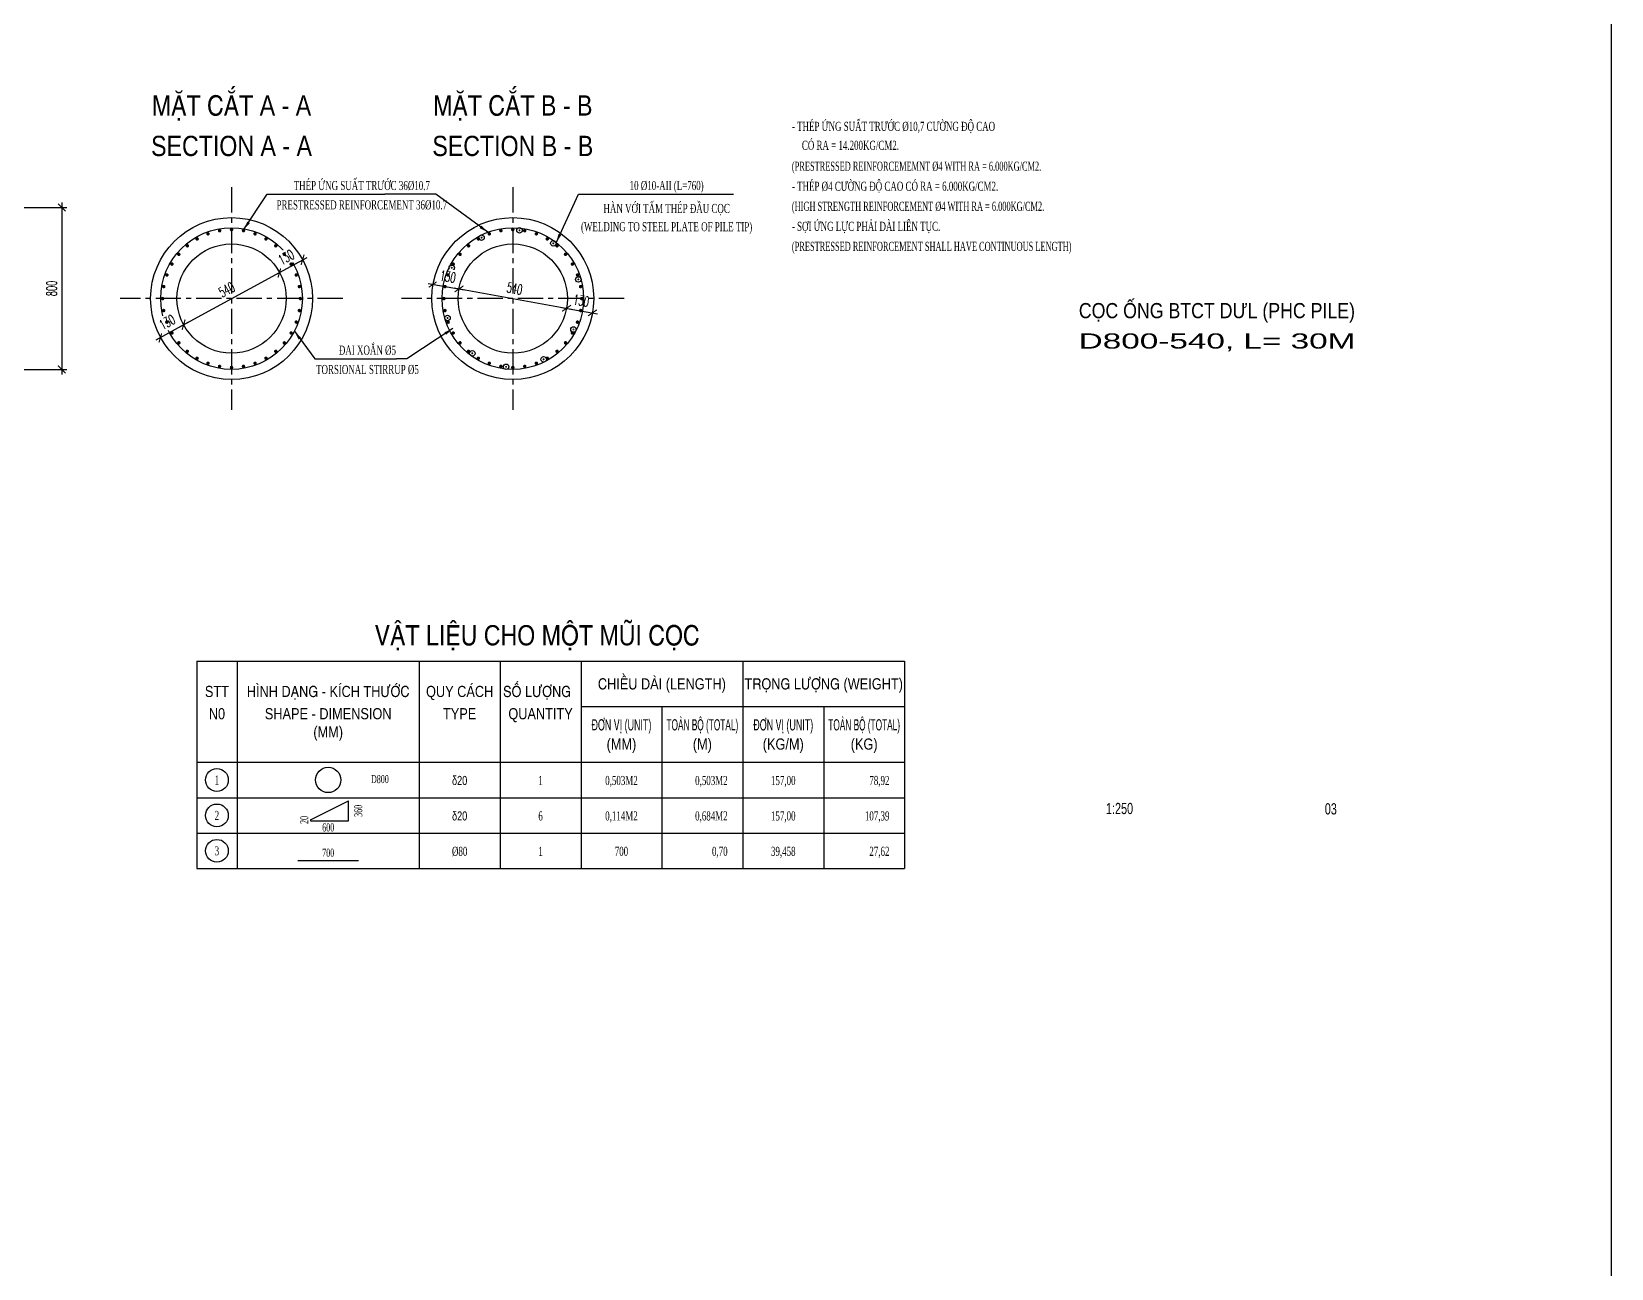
# Model space of a CAD drawing. Extents: x -687 to 808890, y -259 to 107959.
# Drawn here: x 771179 to 778990, y 79864 to 85975 of the extents above; entities that cross this region are included whole.
import ezdxf
from ezdxf.enums import TextEntityAlignment as Align

# ---------------------------------------------------------------- set-up
doc = ezdxf.new("R2010")
doc.units = 0
doc.header["$MEASUREMENT"] = 0
doc.header["$PDMODE"] = 3
doc.linetypes.add('CENTER', pattern=[2, 1.25, -0.25, 0.25, -0.25])
doc.layers.get('0').update_dxf_attribs({"color": 3, "linetype": 'CONTINUOUS'})
doc.layers.get('DEFPOINTS').update_dxf_attribs({"linetype": 'CONTINUOUS'})
for name, color, linetype in [('Hatch', 5, 'CONTINUOUS'), ('Kich thuoc', 4, 'CONTINUOUS'), ('Net vang', 2, 'CONTINUOUS'), ('Text', 3, 'CONTINUOUS'), ('Thep chu', 1, 'CONTINUOUS'), ('Thep dai', 6, 'CONTINUOUS'), ('Tim', 8, 'CENTER')]:
    doc.layers.add(name, color=color, linetype=linetype)
doc.styles.add('CMB-2', font='VHAVANB.TTF', dxfattribs={"width": 1.5, "height": 2})
doc.styles.add('Kichthuoc', font='romans.shx', dxfattribs={"width": 0.6})
doc.styles.get("Standard").update_dxf_attribs({"font": 'vntimeh.shx', "width": 0.65})
doc.styles.add('SYMBOL', font='greeks.shx', dxfattribs={"width": 0.8})
doc.styles.add('Ten', font='VHARIALN.TTF')
doc.dimstyles.new('Dim 250', dxfattribs={"dimscale": 250, "dimtxt": 0.2, "dimasz": 0.15, "dimexe": 0.1, "dimexo": 0.1, "dimgap": 0.1, "dimtad": 1, "dimdec": 0, "dimlfac": -1, "dimzin": 0, "dimdsep": 46, "dimtxsty": 'Kichthuoc', "dimblk": 'ARCHTICK', "dimcen": 0.1, "dimdle": 0.1, "dimclrd": 4, "dimclre": 4, "dimclrt": 3, "dimadec": 0, "dimazin": 0, "dimtfac": 1, "dimtdec": 0, "dimtix": 1, "dimtmove": 2, "dimatfit": 3, "dimfxl": 1, "dimtfill": 1, "dimtolj": 1, "dimtzin": 0, "dimarcsym": 0})
doc.dimstyles.new('Le 250', dxfattribs={"dimscale": 250, "dimtxt": 0.22, "dimasz": 0.18, "dimexe": 0.1, "dimexo": 0.2, "dimgap": 0.1, "dimtad": 1, "dimdec": 0, "dimzin": 0, "dimdsep": 46, "dimtxsty": 'Kichthuoc', "dimblk": 'ARCHTICK', "dimcen": 0, "dimdle": 0.1, "dimclrd": 2, "dimclre": 2, "dimclrt": 256, "dimadec": 0, "dimazin": 0, "dimtfac": 1, "dimtdec": 0, "dimtix": 1, "dimtmove": 2, "dimatfit": 3, "dimfxl": 1, "dimtolj": 1, "dimtzin": 0, "dimarcsym": 0})

# ---------------------------------------------------------------- blocks, each defined once
blk = doc.blocks.new('_ArchTick')
at = {"color": 0, "linetype": 'ByBlock', "const_width": 0.15}
blk.add_lwpolyline([(-0.5, -0.5), (0.5, 0.5)], dxfattribs=at)
blk = doc.blocks.new('*D138')
at = {"layer": 'DEFPOINTS', "color": 0}
for p in [(771116, 85105.6), (771116, 84305.6), (771328.2, 84305.6)]:
    blk.add_point(p, dxfattribs=at)
at = {"layer": 'Kich thuoc', "color": 4, "lineweight": -2}
for p, q in [((771141, 85105.6), (771353.2, 85105.6)), ((771328.2, 85130.6), (771328.2, 84280.6)), ((771141, 84305.6), (771353.2, 84305.6))]:
    blk.add_line(p, q, dxfattribs=at)
at = {"layer": 'Kich thuoc', "color": 4, "lineweight": -2, "xscale": 37.5, "yscale": 37.5, "zscale": 37.5}
for p, rotation in [((771328.2, 85105.6), 90), ((771328.2, 84305.6), 270)]:
    blk.add_blockref('_ArchTick', p, dxfattribs=dict(at, rotation=rotation))
at = {"layer": 'Kich thuoc', "color": 3, "insert": (771278.2, 84705.6), "char_height": 50, "attachment_point": 5, "rotation": 90, "style": 'Kichthuoc', "bg_fill": 3, "box_fill_scale": 1.25, "bg_fill_color": 256, "bg_fill_true_color": 13158600, "bg_fill_transparency": 11732736}
blk.add_mtext('\\A1;800', dxfattribs=at)
blk = doc.blocks.new('*D128')
at = {"layer": 'Kich thuoc', "color": 4, "lineweight": -2}
blk.add_line((773799.2, 84612.2), (773976.4, 84580.4), dxfattribs=at)
at = {"layer": 'Kich thuoc', "color": 4, "lineweight": -2, "xscale": 37.5, "yscale": 37.5, "zscale": 37.5}
for p, rotation in [((773823.9, 84607.8), 169.8069667111609), ((773951.8, 84584.8), 349.8069667111608)]:
    blk.add_blockref('_ArchTick', p, dxfattribs=dict(at, rotation=rotation))
at = {"layer": 'Kich thuoc', "color": 3, "insert": (773896.7, 84645.5), "char_height": 50, "attachment_point": 5, "rotation": 349.80697, "style": 'Kichthuoc', "bg_fill": 3, "box_fill_scale": 1.25, "bg_fill_color": 256, "bg_fill_true_color": 13158600, "bg_fill_transparency": 775084}
blk.add_mtext('\\A1;130', dxfattribs=at)
at = {"layer": 'DEFPOINTS', "color": 0}
for p in [(773823.9, 84607.8), (773951.8, 84584.8), (773951.8, 84584.8)]:
    blk.add_point(p, dxfattribs=at)
blk = doc.blocks.new('*D129')
at = {"layer": 'DEFPOINTS', "color": 0}
for p in [(773292.4, 84703.4), (773823.9, 84607.8), (773823.9, 84607.8)]:
    blk.add_point(p, dxfattribs=at)
at = {"layer": 'Kich thuoc', "color": 4, "lineweight": -2}
blk.add_line((773267.8, 84707.8), (773848.5, 84603.4), dxfattribs=at)
at = {"layer": 'Kich thuoc', "color": 4, "lineweight": -2, "xscale": 37.5, "yscale": 37.5, "zscale": 37.5}
for p, rotation in [((773292.4, 84703.4), 169.8069667109831), ((773823.9, 84607.8), 349.8069667109831)]:
    blk.add_blockref('_ArchTick', p, dxfattribs=dict(at, rotation=rotation))
at = {"layer": 'Kich thuoc', "color": 3, "insert": (773567, 84704.8), "char_height": 50, "attachment_point": 5, "rotation": 349.80697, "style": 'Kichthuoc', "bg_fill": 3, "box_fill_scale": 1.25, "bg_fill_color": 256, "bg_fill_true_color": 13158600, "bg_fill_transparency": 816284}
blk.add_mtext('\\A1;540', dxfattribs=at)
blk = doc.blocks.new('*D130')
at = {"layer": 'Kich thuoc', "color": 4, "lineweight": -2}
blk.add_line((773139.8, 84730.8), (773317, 84698.9), dxfattribs=at)
at = {"layer": 'Kich thuoc', "color": 4, "lineweight": -2, "xscale": 37.5, "yscale": 37.5, "zscale": 37.5}
for p, rotation in [((773164.4, 84726.4), 169.8069667108236), ((773292.4, 84703.4), 349.8069667108236)]:
    blk.add_blockref('_ArchTick', p, dxfattribs=dict(at, rotation=rotation))
at = {"layer": 'Kich thuoc', "color": 3, "insert": (773237.2, 84764.1), "char_height": 50, "attachment_point": 5, "rotation": 349.80697, "style": 'Kichthuoc', "bg_fill": 3, "box_fill_scale": 1.25, "bg_fill_color": 256, "bg_fill_true_color": 13158600, "bg_fill_transparency": 816812}
blk.add_mtext('\\A1;130', dxfattribs=at)
at = {"layer": 'DEFPOINTS', "color": 0}
for p in [(773164.4, 84726.4), (773292.4, 84703.4), (773292.4, 84703.4)]:
    blk.add_point(p, dxfattribs=at)
blk = doc.blocks.new('*D105')
at = {"layer": 'Kich thuoc', "color": 4, "lineweight": -2}
blk.add_line((771794.3, 84452.2), (771952.4, 84538.4), dxfattribs=at)
at = {"layer": 'Kich thuoc', "color": 4, "lineweight": -2, "xscale": 37.5, "yscale": 37.5, "zscale": 37.5}
for p, rotation in [((771930.4, 84526.4), 28.58698925842273), ((771816.3, 84464.2), 208.5869892584228)]:
    blk.add_blockref('_ArchTick', p, dxfattribs=dict(at, rotation=rotation))
at = {"layer": 'Kich thuoc', "color": 3, "insert": (771849.4, 84539.2), "char_height": 50, "attachment_point": 5, "rotation": 28.58699, "style": 'Kichthuoc', "bg_fill": 3, "box_fill_scale": 1.25, "bg_fill_color": 256, "bg_fill_true_color": 13158600, "bg_fill_transparency": 16407760}
blk.add_mtext('\\A1;130', dxfattribs=at)
at = {"layer": 'DEFPOINTS', "color": 0}
for p in [(771930.4, 84526.4), (771930.4, 84526.4), (771816.3, 84464.2)]:
    blk.add_point(p, dxfattribs=at)
blk = doc.blocks.new('*D106')
at = {"layer": 'DEFPOINTS', "color": 0}
for p in [(772404.6, 84784.8), (772404.6, 84784.8), (771930.4, 84526.4)]:
    blk.add_point(p, dxfattribs=at)
at = {"layer": 'Kich thuoc', "color": 4, "lineweight": -2}
blk.add_line((771908.5, 84514.4), (772426.5, 84796.7), dxfattribs=at)
at = {"layer": 'Kich thuoc', "color": 4, "lineweight": -2, "xscale": 37.5, "yscale": 37.5, "zscale": 37.5}
for p, rotation in [((772404.6, 84784.8), 28.58698925857876), ((771930.4, 84526.4), 208.5869892585788)]:
    blk.add_blockref('_ArchTick', p, dxfattribs=dict(at, rotation=rotation))
at = {"layer": 'Kich thuoc', "color": 3, "insert": (772143.6, 84699.5), "char_height": 50, "attachment_point": 5, "rotation": 28.58699, "style": 'Kichthuoc', "bg_fill": 3, "box_fill_scale": 1.25, "bg_fill_color": 256, "bg_fill_true_color": 13158600, "bg_fill_transparency": 16588940}
blk.add_mtext('\\A1;540', dxfattribs=at)
blk = doc.blocks.new('*D107')
at = {"layer": 'Kich thuoc', "color": 4, "lineweight": -2}
blk.add_line((772382.6, 84772.8), (772540.7, 84858.9), dxfattribs=at)
at = {"layer": 'Kich thuoc', "color": 4, "lineweight": -2, "xscale": 37.5, "yscale": 37.5, "zscale": 37.5}
for p, rotation in [((772518.7, 84847), 28.58698925876108), ((772404.6, 84784.8), 208.5869892587611)]:
    blk.add_blockref('_ArchTick', p, dxfattribs=dict(at, rotation=rotation))
at = {"layer": 'Kich thuoc', "color": 3, "insert": (772437.7, 84859.8), "char_height": 50, "attachment_point": 5, "rotation": 28.58699, "style": 'Kichthuoc', "bg_fill": 3, "box_fill_scale": 1.25, "bg_fill_color": 256, "bg_fill_true_color": 13158600, "bg_fill_transparency": 16406728}
blk.add_mtext('\\A1;130', dxfattribs=at)
at = {"layer": 'DEFPOINTS', "color": 0}
for p in [(772518.7, 84847), (772518.7, 84847), (772404.6, 84784.8)]:
    blk.add_point(p, dxfattribs=at)

msp = doc.modelspace()

# ---------------------------------------------------------------- linework, layer by layer
for p, q in [((771995.3, 82864.4), (771995.3, 81839.4)), ((771995.3, 82864.4), (775495.3, 82864.4)), ((772195.3, 82864.4), (772195.3, 81839.4)), ((773095.3, 82864.4), (773095.3, 81839.4)), ((773495.3, 82864.4), (773495.3, 81839.4)), ((773895.3, 82864.4), (773895.3, 81839.4)), ((774695.3, 82864.4), (774695.3, 81839.4)), ((775495.3, 82864.4), (775495.3, 81839.4)), ((773895.3, 82639.4), (775495.3, 82639.4)), ((774295.3, 82639.4), (774295.3, 81839.4)), ((775095.3, 82639.4), (775095.3, 81839.4)), ((771995.3, 82364.4), (775495.3, 82364.4)), ((771995.3, 82189.4), (775495.3, 82189.4)), ((771995.3, 82014.4), (775495.3, 82014.4)), ((771995.3, 82014.4), (775495.3, 82014.4)), ((771995.3, 81839.4), (775495.3, 81839.4))]:
    msp.add_line(p, q)
for centre, radius in [((773558.1, 84655.6), 400), ((772167.5, 84655.6), 270)]:
    msp.add_circle(centre, radius)
at = {"layer": 'Hatch'}
for centre in [(773591.2, 84992.7), (773403.5, 84956.8), (773758.3, 84928.4), (773256.4, 84807.8), (773882.2, 84750.1), (773235.5, 84559.4), (773858, 84502.8), (773357.8, 84385), (773710.4, 84355.4), (773525.1, 84318.4)]:
    msp.add_circle(centre, 13.5, dxfattribs=at)
at = {"layer": 'Net vang'}
msp.add_line((771995.3, 82364.4), (775495.3, 82364.4), dxfattribs=at)
at = {"layer": 'Net vang', "const_width": 5.35}
for points in [[(773589.1, 84993.6, 1), (773593.2, 84991.8, 1)], [(773401.3, 84956.3, 1), (773405.7, 84957.3, 1)], [(773757.1, 84930.4, 1), (773759.4, 84926.5, 1)], [(773254.9, 84806.1, 1), (773257.9, 84809.4, 1)], [(773882.5, 84752.3, 1), (773882, 84747.8, 1)], [(773235.3, 84557.1, 1), (773235.7, 84561.6, 1)], [(773859.5, 84504.5, 1), (773856.5, 84501.2, 1)], [(773358.9, 84383.1, 1), (773356.6, 84387, 1)], [(773712.6, 84355.9, 1), (773708.2, 84355, 1)], [(773527.1, 84317.5, 1), (773523, 84319.4, 1)]]:
    msp.add_lwpolyline(points, format="xyb", close=True, dxfattribs=at)
at = {"layer": 'Net vang'}
for centre in [(772095.3, 82276.9), (772095.3, 82101.9), (772095.3, 81926.9)]:
    msp.add_circle(centre, 56.2, dxfattribs=at)
at = {"layer": 'Thep chu'}
for p, q in [((772557.9, 82080.7), (772745.3, 82174.4)), ((772745.3, 82074.4), (772745.3, 82174.4)), ((772557.9, 82080.7), (772557.9, 82074.4)), ((772557.9, 82074.4), (772745.3, 82074.4)), ((772495.3, 81879.4), (772795.3, 81879.4))]:
    msp.add_line(p, q, dxfattribs=at)
at = {"layer": 'Thep chu', "const_width": 8.56}
for points in [[(772047, 84974, 1), (772055.1, 84976.9, 1)], [(772104.2, 84990.1, 1), (772112.6, 84991.6, 1)], [(772163.2, 84996, 1), (772171.8, 84996, 1)], [(772222.4, 84991.6, 1), (772230.8, 84990.1, 1)], [(772279.9, 84976.9, 1), (772287.9, 84974, 1)], [(773437.7, 84974, 1), (773445.7, 84976.9, 1)], [(773494.8, 84990.1, 1), (773503.2, 84991.6, 1)], [(773553.8, 84996, 1), (773562.4, 84996, 1)], [(773613, 84991.6, 1), (773621.4, 84990.1, 1)], [(773670.5, 84976.9, 1), (773678.6, 84974, 1)], [(771945.4, 84913.6, 1), (771952, 84919.1, 1)], [(771993.6, 84948.2, 1), (772001, 84952.5, 1)], [(773336, 84913.6, 1), (773342.6, 84919.1, 1)], [(773384.2, 84948.2, 1), (773391.6, 84952.5, 1)], [(773724.6, 84952.5, 1), (773732, 84948.2, 1)], [(773773.6, 84919.1, 1), (773780.2, 84913.6, 1)], [(771904, 84871.1, 1), (771909.5, 84877.7, 1)], [(773294.6, 84871.1, 1), (773300.1, 84877.7, 1)], [(773816.1, 84877.7, 1), (773821.6, 84871.1, 1)], [(773850.8, 84829.5, 1), (773855, 84822.1, 1)], [(771846.2, 84768, 1), (771849.1, 84776, 1)], [(771831.5, 84710.5, 1), (771833, 84718.9, 1)], [(771827.1, 84651.3, 1), (771827.1, 84659.9, 1)], [(772503.5, 84600.7, 1), (772502, 84592.3, 1)], [(772507.9, 84659.9, 1), (772507.9, 84651.3, 1)], [(772488.8, 84543.2, 1), (772485.9, 84535.1, 1)], [(773239.7, 84535.1, 1), (773236.8, 84543.2, 1)], [(772431, 84440.1, 1), (772425.5, 84433.5, 1)], [(773265.5, 84481.7, 1), (773261.2, 84489.1, 1)], [(773300.1, 84433.5, 1), (773294.6, 84440.1, 1)], [(773821.6, 84440.1, 1), (773816.1, 84433.5, 1)], [(773855, 84489.1, 1), (773850.8, 84481.7, 1)], [(772001, 84358.7, 1), (771993.6, 84362.9, 1)], [(772341.4, 84362.9, 1), (772334, 84358.7, 1)], [(772389.6, 84397.6, 1), (772383, 84392.1, 1)], [(773342.6, 84392.1, 1), (773336, 84397.6, 1)], [(773391.6, 84358.7, 1), (773384.2, 84362.9, 1)], [(773732, 84362.9, 1), (773724.6, 84358.7, 1)], [(773780.2, 84397.6, 1), (773773.6, 84392.1, 1)], [(772055.1, 84334.3, 1), (772047, 84337.2, 1)], [(772112.6, 84319.6, 1), (772104.2, 84321.1, 1)], [(772171.8, 84315.2, 1), (772163.2, 84315.2, 1)], [(772230.8, 84321.1, 1), (772222.4, 84319.6, 1)], [(772287.9, 84337.2, 1), (772279.9, 84334.3, 1)], [(773445.7, 84334.3, 1), (773437.7, 84337.2, 1)], [(773503.2, 84319.6, 1), (773494.8, 84321.1, 1)], [(773562.4, 84315.2, 1), (773553.8, 84315.2, 1)], [(773621.4, 84321.1, 1), (773613, 84319.6, 1)], [(773678.6, 84337.2, 1), (773670.5, 84334.3, 1)]]:
    msp.add_lwpolyline(points, format="xyb", close=True, dxfattribs=at)
at = {"layer": 'Thep dai'}
for centre, radius in [((772167.5, 84655.6), 350), ((772645.3, 82276.9), 62.5)]:
    msp.add_circle(centre, radius, dxfattribs=at)

# ---------------------------------------------------------------- texts
at = {"layer": 'Text', "color": 3, "style": 'Ten'}
for s, p in [('mÆt c¾t A - A', (772167.5, 85559.8)), ('mÆt c¾t B - B', (773558.1, 85559.8)), ('Section A - A', (772167.5, 85359.8)), ('Section B - B', (773558.1, 85359.8)), ('vËt liÖu cho mét mòi cäc', (773678.5, 82942))]:
    msp.add_text(s, height=100, dxfattribs=at).set_placement(p, align=Align.CENTER)
at = {"layer": 'Text'}
for s, width, p in [('- thÐp øng suÊt tr\xadíc %%c10,7 c\xadêng ®é cao', 0.65, (774937.9, 85484)), ('cã rA = 14.200kg/cm2.', 0.65, (774987.3, 85390.4)), ('(prestressed reinforcememnt %%C4 with rA = 6.000kg/cm2.', 0.6, (774937.9, 85287)), ('- thÐp %%C4 c\xadêng ®é cao cã rA = 6.000kg/cm2.', 0.65, (774937.9, 85188)), ('(high strength reinforcement %%C4 with rA = 6.000kg/cm2.', 0.6, (774937.9, 85089)), ('- sîi øng lùc ph¶i dµi liªn tôc.', 0.65, (774937.9, 84990)), ('(prestressed reinforcement shall have continuous length)', 0.6, (774937.9, 84891))]:
    msp.add_text(s, height=45, dxfattribs=dict(at, width=width)).set_placement(p)
at = {"layer": 'Text', "width": 0.65}
for s, height, p in [('thÐp øng suÊt tr\xadíc 36%%c10.7', 45, (772811.5, 85191.8)), ('10 %%C10-aii (l=760)', 45, (774318.7, 85191.8)), ('prestressed reinforcement 36%%c10.7', 45, (772811.5, 85096.1)), ('hµn víi tÊm thÐp ®Çu cäc', 45, (774318.7, 85078.4)), ('(welding to steel plate of pile tip)', 45, (774318.7, 84988.4)), ('®ai xo¾n %%C5', 45, (772839.3, 84378.4)), ('torsional stirrup %%C5', 45, (772839.3, 84282.8)), ('d800', 40, (772901, 82261.3)), ('1', 45, (773695.3, 82251.9)), ('0,503m2', 45, (774095.3, 82251.9)), ('157,00', 45, (774895.3, 82251.9)), ('6', 45, (773695.3, 82076.9)), ('0,114m2', 45, (774095.3, 82076.9)), ('157,00', 45, (774895.3, 82076.9)), ('600', 40, (772645.3, 82022.6)), ('700', 40, (772645.3, 81897.3)), ('%%c80', 45, (773295.3, 81901.9)), ('1', 45, (773695.3, 81901.9)), ('700', 45, (774095.3, 81901.9)), ('39,458', 45, (774895.3, 81901.9))]:
    msp.add_text(s, height=height, dxfattribs=at).set_placement(p, align=Align.CENTER)
at = {"layer": 'Text', "color": 2, "style": 'CMB-2'}
for s, width, p, p2 in [('Cäc èng btct d\xadl (PhC Pile)', 0.910113, (776356.7, 84558.5), (777722.1, 84558.5)), ('D800-540, L= 30m', 1.608333, (776355.9, 84408.5), (777724.1, 84408.5))]:
    msp.add_text(s, height=75, dxfattribs=dict(at, width=width)).set_placement(p, p2, align=Align.FIT)
at = {"layer": 'Text', "style": 'Ten'}
for s, p in [('chiÒu dµi (length)', (774295.3, 82724.4)), ('stt', (772095.3, 82686.9)), ('h×nh d¹ng - kÝch th\xadíc', (772645.3, 82686.9)), ('quy c¸ch', (773295.3, 82686.9)), ('sè l\xadîng', (773678.1, 82686.9)), ('träng l\xadîng (weight)', (775095.3, 82724.4)), ('n0', (772095.3, 82576.9)), ('shape - dimension', (772645.3, 82576.9)), ('type', (773295.3, 82576.9)), ('quantity', (773695.3, 82576.9)), ('(mm)', (772645.3, 82486.9)), ('(mm)', (774095.3, 82426.9)), ('(m)', (774495.3, 82426.9)), ('(kg/m)', (774895.3, 82426.9)), ('(kg)', (775295.3, 82426.9))]:
    msp.add_text(s, height=55, dxfattribs=at).set_placement(p, align=Align.CENTER)
at = {"layer": 'Text'}
for s, height, style, width, p in [('®¬n vÞ (unit)', 55, 'Ten', 0.7, (774095.3, 82521.9)), ('toµn bé (total)', 55, 'Ten', 0.65, (774495.3, 82521.9)), ('®¬n vÞ (unit)', 55, 'Ten', 0.7, (774895.3, 82521.9)), ('toµn bé (total)', 55, 'Ten', 0.65, (775295.3, 82521.9)), ('d20', 45, 'SYMBOL', 0.75, (773295.3, 82251.9)), ('d20', 45, 'SYMBOL', 0.75, (773295.3, 82076.9))]:
    msp.add_text(s, height=height, dxfattribs=dict(at, style=style, width=width)).set_placement(p, align=Align.CENTER)
at = {"layer": 'Text', "width": 0.65}
for s, p in [('1', (772095.3, 82276.9)), ('2', (772095.3, 82101.9)), ('3', (772095.3, 81926.9))]:
    msp.add_text(s, height=45, dxfattribs=at).set_placement(p, align=Align.MIDDLE)
for s, p in [('0,503m2', (774620.3, 82251.9)), ('78,92', (775420.3, 82251.9)), ('0,684m2', (774620.3, 82076.9)), ('107,39', (775420.3, 82076.9)), ('0,70', (774620.3, 81901.9)), ('27,62', (775420.3, 81901.9))]:
    msp.add_text(s, height=45, dxfattribs=at).set_placement(p, align=Align.RIGHT)
for s, p in [('20', (772546.8, 82079.5)), ('360', (772813.7, 82124.4))]:
    msp.add_text(s, height=40, rotation=90, dxfattribs=at).set_placement(p, align=Align.CENTER)
at = {"layer": 'Text', "color": 4, "style": 'Ten', "width": 0.85}
for s, p in [('1:250', (776557.9, 82108.5)), ('03', (777602.6, 82106.8))]:
    msp.add_text(s, height=55, dxfattribs=at).set_placement(p, align=Align.CENTER)

# ---------------------------------------------------------------- dimensions: what is measured, and where the dimension line sits
at = {"layer": 'Kich thuoc'}
dim = msp.add_linear_dim(base=(771328.2, 84305.6), p1=(771116, 85105.6), p2=(771116, 84305.6), angle=90, dimstyle='Dim 250', dxfattribs=at)
dim.commit()
dim.dimension.update_dxf_attribs({"geometry": '*D138', "text_midpoint": (771278.2, 84705.6)})

# ---------------------------------------------------------------- leaders
for points in [[(772227.3, 84995), (772343.6, 85171.4), (772926, 85171.4)], [(773434.8, 84983.1), (773177.3, 85171.4), (772926, 85171.4)], [(773772, 84931.3), (773882.9, 85171.4), (774648.9, 85171.4)], [(772478.2, 84494.4), (772578.7, 84358.1), (772982.4, 84358.1)], [(773262, 84507.6), (773033.5, 84358.1), (772982.4, 84358.1)]]:
    msp.add_leader(points, dimstyle='Le 250', override={"dimtad": 0}, dxfattribs=at)

# ---------------------------------------------------------------- next in the draw order: dimensions: what is measured, and where the dimension line sits
for p1, p2, picture, middle in [((773823.9, 84607.8), (773951.8, 84584.8), '*D128', (773896.7, 84645.5)), ((771816.3, 84464.2), (771930.4, 84526.4), '*D105', (771849.4, 84539.2))]:
    dim = msp.add_aligned_dim(p1=p1, p2=p2, distance=0, dimstyle='Dim 250', dxfattribs=at)
    dim.commit()
    dim.dimension.update_dxf_attribs({"geometry": picture, "text_midpoint": middle})

# ---------------------------------------------------------------- next in the draw order: linework, layer by layer
at = {"layer": 'Thep chu', "const_width": 8.56}
for points in [[(771833, 84592.3, 1), (771831.5, 84600.7, 1)], [(773898.5, 84659.9, 1), (773898.5, 84651.3, 1)], [(771849.1, 84535.1, 1), (771846.2, 84543.2, 1)], [(773879.4, 84543.2, 1), (773876.5, 84535.1, 1)], [(771909.5, 84433.5, 1), (771904, 84440.1, 1)], [(771952, 84392.1, 1), (771945.4, 84397.6, 1)]]:
    msp.add_lwpolyline(points, format="xyb", close=True, dxfattribs=at)

# ---------------------------------------------------------------- next in the draw order: dimensions: what is measured, and where the dimension line sits
at = {"layer": 'Kich thuoc'}
for p1, p2, picture, middle in [((771930.4, 84526.4), (772404.6, 84784.8), '*D106', (772143.6, 84699.5)), ((773292.4, 84703.4), (773823.9, 84607.8), '*D129', (773567, 84704.8))]:
    dim = msp.add_aligned_dim(p1=p1, p2=p2, distance=0, dimstyle='Dim 250', dxfattribs=at)
    dim.commit()
    dim.dimension.update_dxf_attribs({"geometry": picture, "text_midpoint": middle})

# ---------------------------------------------------------------- next in the draw order: linework, layer by layer
at = {"layer": 'Thep chu', "const_width": 8.56}
for points in [[(771870.6, 84822.1, 1), (771874.8, 84829.5, 1)], [(773876.5, 84776, 1), (773879.4, 84768, 1)], [(773892.6, 84718.9, 1), (773894.1, 84710.5, 1)], [(773223.6, 84592.3, 1), (773222.1, 84600.7, 1)], [(773894.1, 84600.7, 1), (773892.6, 84592.3, 1)], [(771874.8, 84481.7, 1), (771870.6, 84489.1, 1)], [(772464.4, 84489.1, 1), (772460.1, 84481.7, 1)]]:
    msp.add_lwpolyline(points, format="xyb", close=True, dxfattribs=at)
at = {"layer": 'Tim', "ltscale": 100}
for p, q in [((772167.5, 85205.6), (772167.5, 84105.6)), ((773558.1, 85205.6), (773558.1, 84105.6)), ((772717.5, 84655.6), (771617.5, 84655.6))]:
    msp.add_line(p, q, dxfattribs=at)

# ---------------------------------------------------------------- next in the draw order: dimensions: what is measured, and where the dimension line sits
at = {"layer": 'Kich thuoc'}
for p1, p2, picture, middle in [((772404.6, 84784.8), (772518.7, 84847), '*D107', (772437.7, 84859.8)), ((773164.4, 84726.4), (773292.4, 84703.4), '*D130', (773237.2, 84764.1))]:
    dim = msp.add_aligned_dim(p1=p1, p2=p2, distance=0, dimstyle='Dim 250', dxfattribs=at)
    dim.commit()
    dim.dimension.update_dxf_attribs({"geometry": picture, "text_midpoint": middle})

# ---------------------------------------------------------------- next in the draw order: linework, layer by layer
for centre, radius in [((772167.5, 84655.6), 400), ((773558.1, 84655.6), 270)]:
    msp.add_circle(centre, radius)
at = {"layer": 'Thep chu'}
msp.add_lwpolyline([(766162.6, 62222.1), (778989.8, 62222.1), (778989.8, 106614), (766162.6, 106614)], close=True, dxfattribs=at)
at = {"layer": 'Thep chu', "const_width": 8.56}
for points in [[(772334, 84952.5, 1), (772341.4, 84948.2, 1)], [(772383, 84919.1, 1), (772389.6, 84913.6, 1)], [(772425.5, 84877.7, 1), (772431, 84871.1, 1)], [(772460.1, 84829.5, 1), (772464.4, 84822.1, 1)], [(773261.2, 84822.1, 1), (773265.5, 84829.5, 1)], [(772485.9, 84776, 1), (772488.8, 84768, 1)], [(773236.8, 84768, 1), (773239.7, 84776, 1)], [(772502, 84718.9, 1), (772503.5, 84710.5, 1)], [(773222.1, 84710.5, 1), (773223.6, 84718.9, 1)], [(773217.7, 84651.3, 1), (773217.7, 84659.9, 1)]]:
    msp.add_lwpolyline(points, format="xyb", close=True, dxfattribs=at)
at = {"layer": 'Thep dai'}
msp.add_circle((773558.1, 84655.6), 350, dxfattribs=at)
at = {"layer": 'Tim', "ltscale": 100}
msp.add_line((774108.1, 84655.6), (773008.1, 84655.6), dxfattribs=at)

doc.saveas('drawing.dxf')
